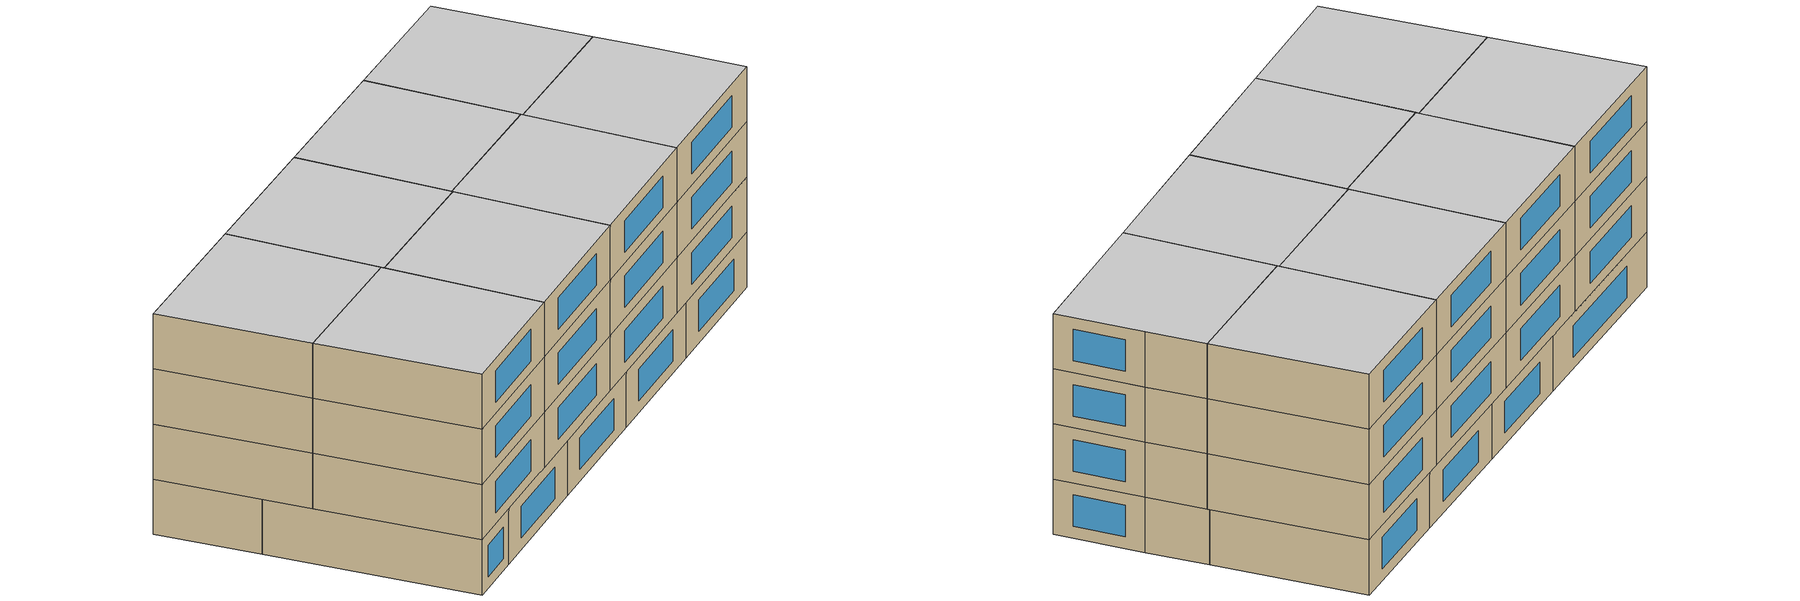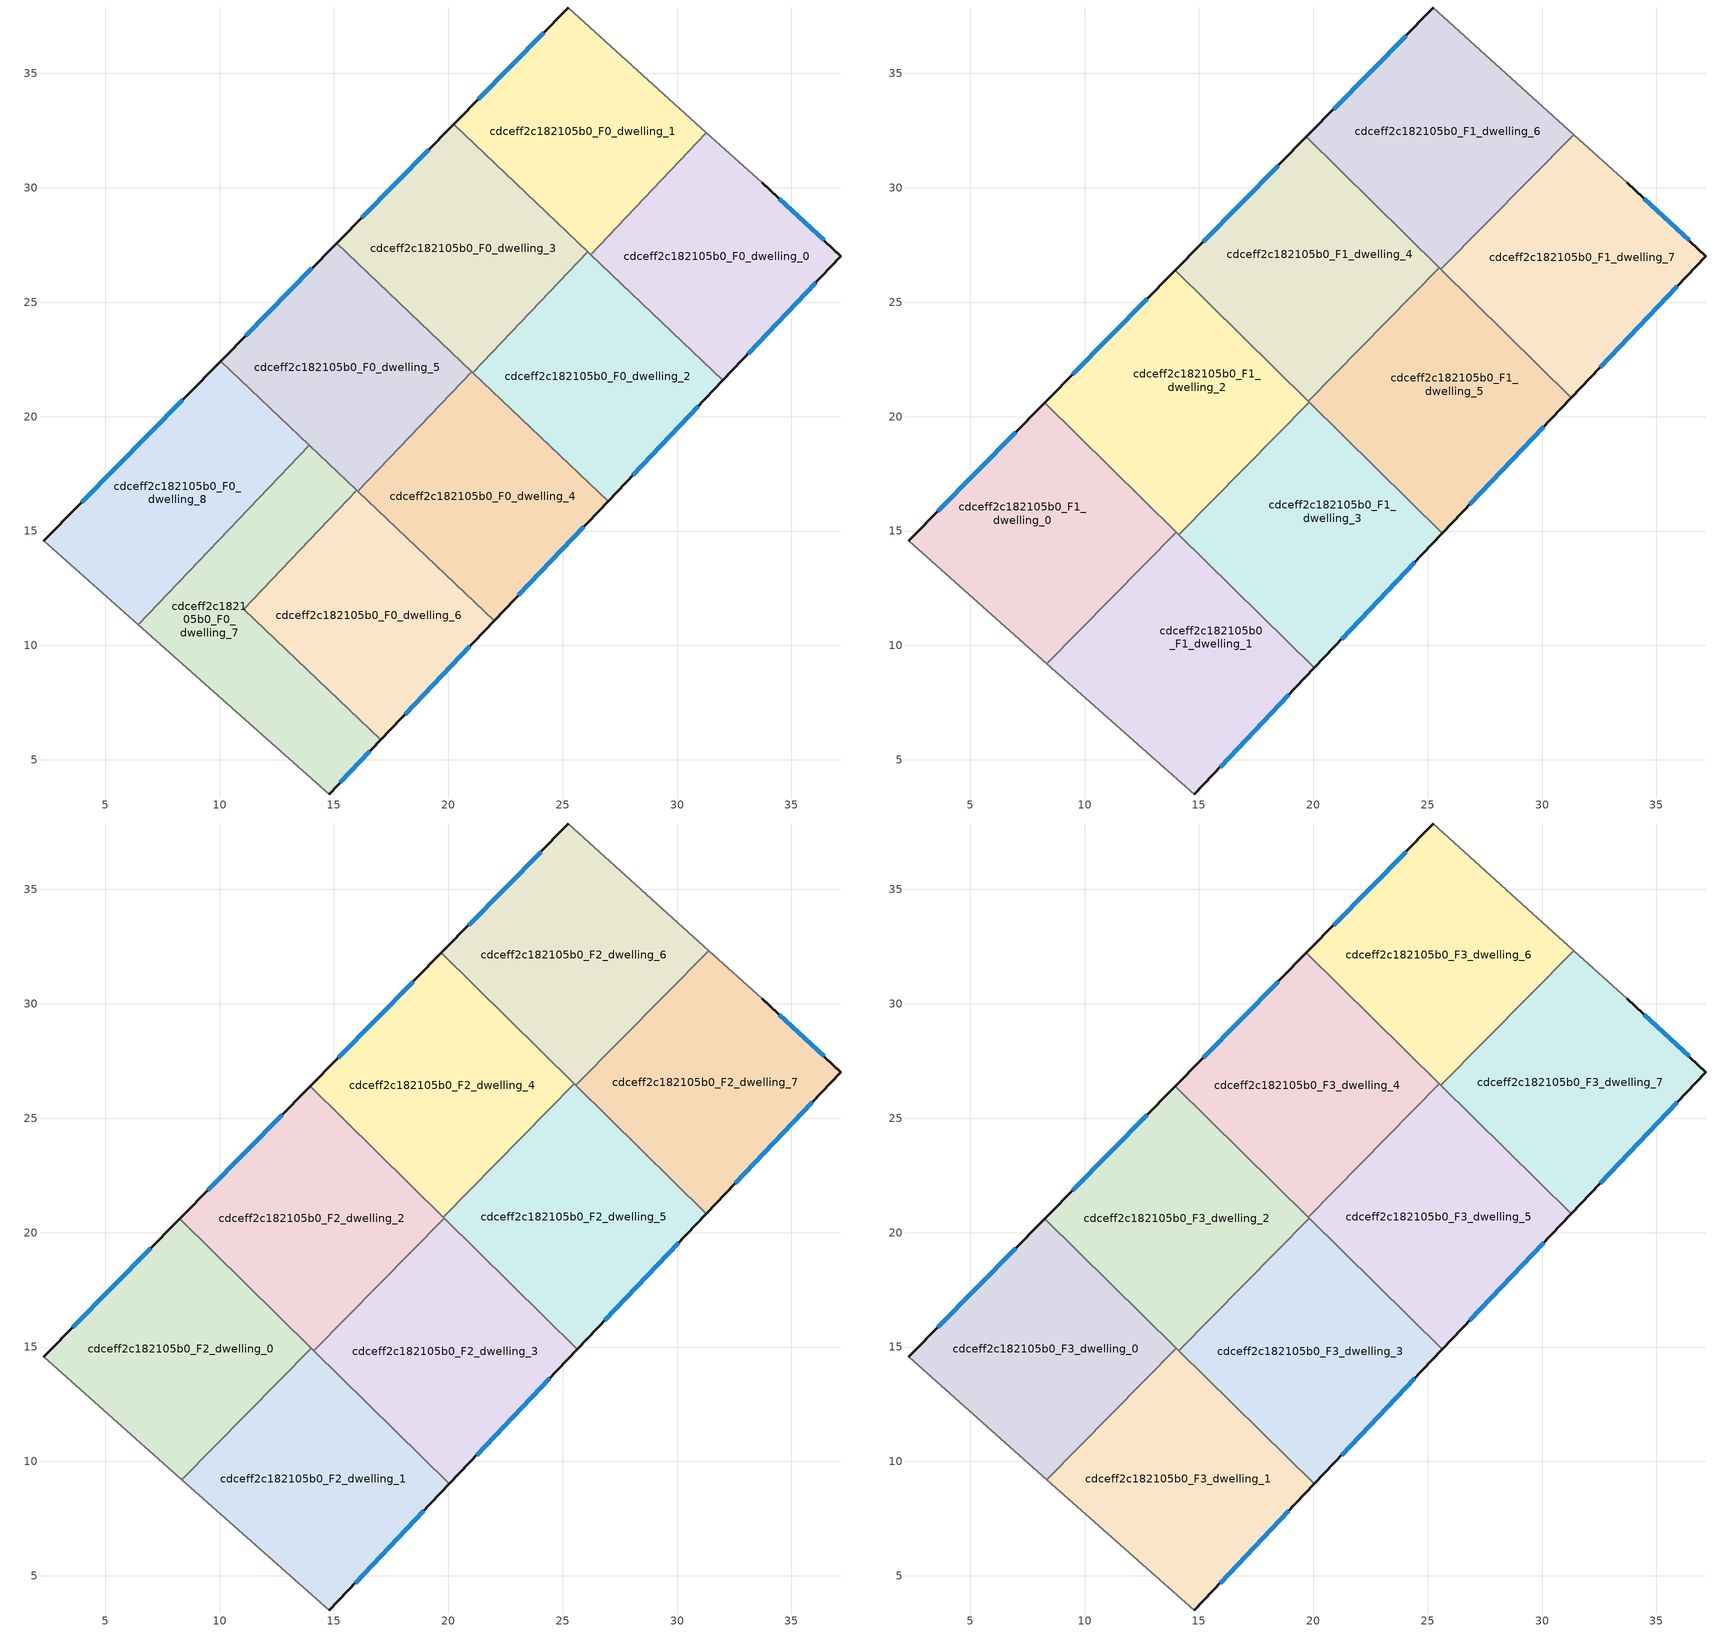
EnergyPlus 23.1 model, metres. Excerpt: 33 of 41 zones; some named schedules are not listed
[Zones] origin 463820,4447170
cdceff2c182105b0_F0_dwelling_0
 floor ground (EU_floor_Construction): 33.72,30.22 37.16,27.02 32,21.59 26.22,27.09 31.28,32.42 z0
 wall outside (EU_wall_Construction): 32,21.59 37.16,27.02 33.72,30.22 z0:3
 wall to cdceff2c182105b0_F0_dwelling_1 (EU_wall_Construction): 31.28,32.42 26.22,27.09 z0:3
 wall adiabatic (EU_wall_Construction): 33.72,30.22 31.28,32.42 z0:3
 wall to cdceff2c182105b0_F0_dwelling_2 (EU_wall_Construction): 26.22,27.09 32,21.59 z0:3
 window (EU_Window_Construction): 33.11,22.75 36.06,25.85 / 36.43,27.7 34.46,29.53 z0.64:2.36
cdceff2c182105b0_F0_dwelling_1
 floor ground (EU_floor_Construction): 31.28,32.42 26.22,27.09 20.23,32.78 25.24,37.86 z0
 wall outside (EU_wall_Construction): 25.24,37.86 20.23,32.78 z0:3
 wall adiabatic (EU_wall_Construction): 31.28,32.42 25.24,37.86 z0:3
 wall to cdceff2c182105b0_F0_dwelling_3 (EU_wall_Construction): 20.23,32.78 26.09,27.2 z0:3
 wall to cdceff2c182105b0_F0_dwelling_2 (EU_wall_Construction): 26.09,27.2 26.22,27.09 z0:3
 window (EU_Window_Construction): 24.17,36.77 21.31,33.87 z0.64:2.36
cdceff2c182105b0_F0_dwelling_2
 floor ground (EU_floor_Construction): 32,21.59 26.98,16.31 21.08,21.92 26.09,27.2 z0
 wall outside (EU_wall_Construction): 26.98,16.31 32,21.59 z0:3
 wall to cdceff2c182105b0_F0_dwelling_3 (EU_wall_Construction): 26.09,27.2 21.08,21.92 z0:3
 wall to cdceff2c182105b0_F0_dwelling_4 (EU_wall_Construction): 21.08,21.92 26.98,16.31 z0:3
 window (EU_Window_Construction): 28.06,17.44 30.92,20.46 z0.64:2.36
 ceiling adiabatic (EU_roof_Construction): 25.57,26.44 26.22,27.09 26.09,27.2 25.47,26.54 z3
cdceff2c182105b0_F0_dwelling_3
 floor ground (EU_floor_Construction): 26.09,27.2 21.08,21.92 15.12,27.58 20.23,32.78 z0
 wall outside (EU_wall_Construction): 20.23,32.78 15.12,27.58 z0:3
 wall to cdceff2c182105b0_F0_dwelling_5 (EU_wall_Construction): 15.12,27.58 21.03,21.97 z0:3
 wall to cdceff2c182105b0_F0_dwelling_4 (EU_wall_Construction): 21.03,21.97 21.07,21.92 z0:3
 window (EU_Window_Construction): 19.14,31.66 16.22,28.7 z0.64:2.36
 ceiling adiabatic (EU_roof_Construction): 25.47,26.54 26.09,27.2 20.24,32.78 19.69,32.22 z3
cdceff2c182105b0_F0_dwelling_4
 floor ground (EU_floor_Construction): 26.98,16.31 22,11.07 16.05,16.73 21.03,21.97 z0
 wall outside (EU_wall_Construction): 22,11.07 26.98,16.31 z0:3
 wall to cdceff2c182105b0_F0_dwelling_5 (EU_wall_Construction): 21.03,21.97 16.05,16.73 z0:3
 wall to cdceff2c182105b0_F0_dwelling_6 (EU_wall_Construction): 16.05,16.73 22,11.07 z0:3
 window (EU_Window_Construction): 23.07,12.19 25.91,15.19 z0.64:2.36
cdceff2c182105b0_F0_dwelling_5
 floor ground (EU_floor_Construction): 21.03,21.97 16.05,16.73 10.05,22.43 15.12,27.58 z0
 wall outside (EU_wall_Construction): 15.12,27.58 10.05,22.43 z0:3
 wall to cdceff2c182105b0_F0_dwelling_8 (EU_wall_Construction): 10.05,22.43 13.91,18.76 z0:3
 wall to cdceff2c182105b0_F0_dwelling_7 (EU_wall_Construction): 13.91,18.76 16,16.77 z0:3
 wall to cdceff2c182105b0_F0_dwelling_6 (EU_wall_Construction): 16,16.77 16.05,16.73 z0:3
 window (EU_Window_Construction): 14.04,26.48 11.14,23.54 z0.64:2.36
 ceiling adiabatic (EU_roof_Construction): 16.05,16.73 21.03,21.97 15.12,27.58 10.05,22.43 z3
cdceff2c182105b0_F0_dwelling_6
 floor ground (EU_floor_Construction): 22,11.07 17.05,5.87 11.06,11.57 16,16.77 z0
 wall outside (EU_wall_Construction): 17.05,5.87 22,11.07 z0:3
 wall to cdceff2c182105b0_F0_dwelling_7 (EU_wall_Construction): 16,16.77 11.06,11.57 17.05,5.87 z0:3
 window (EU_Window_Construction): 18.11,6.99 20.94,9.96 z0.64:2.36
cdceff2c182105b0_F0_dwelling_7
 floor ground (EU_floor_Construction): 16,16.77 11.06,11.57 17.05,5.87 14.8,3.5 6.44,10.9 13.91,18.76 z0
 wall outside (EU_wall_Construction): 14.8,3.5 17.05,5.87 z0:3
 wall adiabatic (EU_wall_Construction): 6.44,10.9 14.8,3.5 z0:3
 wall to cdceff2c182105b0_F0_dwelling_8 (EU_wall_Construction): 13.91,18.76 6.44,10.9 z0:3
 window (EU_Window_Construction): 15.28,4.01 16.57,5.36 z0.64:2.36
cdceff2c182105b0_F0_dwelling_8
 floor ground (EU_floor_Construction): 13.91,18.76 6.44,10.9 2.3,14.56 10.05,22.43 z0
 wall outside (EU_wall_Construction): 10.05,22.43 2.3,14.56 z0:3
 wall adiabatic (EU_wall_Construction): 2.3,14.56 6.44,10.9 z0:3
 window (EU_Window_Construction): 8.39,20.75 3.96,16.25 z0.64:2.36
cdceff2c182105b0_F1_dwelling_0
 floor to cdceff2c182105b0_F0_dwelling_8 (EU_floor_Construction): 12.09,16.84 6.44,10.9 2.3,14.56 8.26,20.61 z3
 floor to cdceff2c182105b0_F0_dwelling_7 (EU_floor_Construction): 14.01,14.95 8.36,9.21 6.44,10.9 12.09,16.84 z3
 wall outside (EU_wall_Construction): 8.26,20.61 2.3,14.56 z3:6
 wall to cdceff2c182105b0_F1_dwelling_1 (EU_wall_Construction): 8.36,9.21 14.01,14.95 z3:6
 wall adiabatic (EU_wall_Construction): 2.3,14.56 8.36,9.21 z3:6
 wall to cdceff2c182105b0_F1_dwelling_2 (EU_wall_Construction): 14.01,14.95 8.26,20.61 z3:6
 window (EU_Window_Construction): 6.99,19.32 3.58,15.86 z3.64:5.36
cdceff2c182105b0_F1_dwelling_1
 floor to cdceff2c182105b0_F0_dwelling_6 (EU_floor_Construction): 20.04,9.01 17.05,5.87 11.06,11.57 14.14,14.82 z3
 floor to cdceff2c182105b0_F0_dwelling_7 (EU_floor_Construction): 14.14,14.82 11.06,11.57 17.05,5.87 14.8,3.5 8.36,9.21 14.01,14.95 z3
 wall outside (EU_wall_Construction): 14.8,3.5 20.04,9.01 z3:6
 wall adiabatic (EU_wall_Construction): 8.36,9.21 14.8,3.5 z3:6
 wall to cdceff2c182105b0_F1_dwelling_3 (EU_wall_Construction): 20.04,9.01 14.12,14.84 z3:6
 wall to cdceff2c182105b0_F1_dwelling_2 (EU_wall_Construction): 14.12,14.84 14.01,14.95 z3:6
 window (EU_Window_Construction): 15.92,4.68 18.92,7.83 z3.64:5.36
cdceff2c182105b0_F1_dwelling_2
 floor adiabatic (EU_floor_Construction): 19.78,20.66 17.71,18.48 16.02,16.76 10.05,22.43 13.95,26.39 z3
 floor to cdceff2c182105b0_F0_dwelling_8 (EU_floor_Construction): 13.91,18.76 12.09,16.84 8.26,20.61 10.05,22.43 z3
 floor to cdceff2c182105b0_F0_dwelling_4 (EU_floor_Construction): 19.82,20.62 17.71,18.48 19.78,20.66 z3
 floor to cdceff2c182105b0_F0_dwelling_6 (EU_floor_Construction): 16.02,16.76 15.19,15.92 16,16.77 z3
 floor to cdceff2c182105b0_F0_dwelling_7 (EU_floor_Construction): 16,16.77 15.19,15.92 14.12,14.84 12.09,16.84 13.91,18.76 z3
 wall outside (EU_wall_Construction): 13.95,26.39 8.26,20.61 z3:6
 wall to cdceff2c182105b0_F1_dwelling_3 (EU_wall_Construction): 14.12,14.84 19.82,20.62 z3:6
 wall to cdceff2c182105b0_F1_dwelling_4 (EU_wall_Construction): 19.77,20.67 13.95,26.39 z3:6
 wall to cdceff2c182105b0_F1_dwelling_5 (EU_wall_Construction): 19.82,20.62 19.77,20.67 z3:6
 window (EU_Window_Construction): 12.73,25.16 9.48,21.85 z3.64:5.36
cdceff2c182105b0_F1_dwelling_3
 floor to cdceff2c182105b0_F0_dwelling_4 (EU_floor_Construction): 25.63,14.89 22,11.07 16.05,16.73 17.71,18.48 19.82,20.62 z3
 floor to cdceff2c182105b0_F0_dwelling_6 (EU_floor_Construction): 22,11.07 20.04,9.01 14.14,14.82 15.19,15.92 16.02,16.76 z3
 floor adiabatic (EU_floor_Construction): 17.71,18.48 16.05,16.73 16.02,16.76 z3
 floor to cdceff2c182105b0_F0_dwelling_7 (EU_floor_Construction): 15.19,15.92 14.14,14.82 14.12,14.84 z3
 wall outside (EU_wall_Construction): 20.04,9.01 25.63,14.89 z3:6
 wall to cdceff2c182105b0_F1_dwelling_5 (EU_wall_Construction): 25.63,14.89 19.82,20.62 z3:6
 window (EU_Window_Construction): 21.24,10.27 24.43,13.63 z3.64:5.36
cdceff2c182105b0_F1_dwelling_4
 floor to cdceff2c182105b0_F0_dwelling_3 (EU_floor_Construction): 25.47,26.54 23.05,24 21.04,21.96 15.12,27.58 19.69,32.22 z3
 floor adiabatic (EU_floor_Construction): 21.03,21.97 20.52,21.43 19.77,20.67 13.95,26.39 15.12,27.58 z3
 floor to cdceff2c182105b0_F0_dwelling_2 (EU_floor_Construction): 25.51,26.5 23.05,24 25.47,26.54 z3
 wall outside (EU_wall_Construction): 19.69,32.22 13.95,26.39 z3:6
 wall to cdceff2c182105b0_F1_dwelling_5 (EU_wall_Construction): 19.77,20.67 25.51,26.5 z3:6
 wall to cdceff2c182105b0_F1_dwelling_6 (EU_wall_Construction): 25.51,26.5 19.69,32.22 z3:6
 window (EU_Window_Construction): 18.46,30.98 15.18,27.64 z3.64:5.36
cdceff2c182105b0_F1_dwelling_5
 floor to cdceff2c182105b0_F0_dwelling_2 (EU_floor_Construction): 31.27,20.82 26.98,16.31 21.08,21.92 23.05,24 25.51,26.5 z3
 floor to cdceff2c182105b0_F0_dwelling_3 (EU_floor_Construction): 23.05,24 21.08,21.92 21.04,21.96 z3
 floor to cdceff2c182105b0_F0_dwelling_4 (EU_floor_Construction): 26.98,16.31 25.63,14.89 19.78,20.66 20.52,21.43 21.04,21.96 z3
 floor adiabatic (EU_floor_Construction): 20.52,21.43 19.78,20.66 19.77,20.67 z3
 wall outside (EU_wall_Construction): 25.63,14.89 31.27,20.82 z3:6
 wall to cdceff2c182105b0_F1_dwelling_7 (EU_wall_Construction): 31.27,20.82 25.57,26.44 z3:6
 wall to cdceff2c182105b0_F1_dwelling_6 (EU_wall_Construction): 25.57,26.44 25.51,26.5 z3:6
 window (EU_Window_Construction): 26.84,16.16 30.06,19.55 z3.64:5.36
cdceff2c182105b0_F1_dwelling_6
 floor to cdceff2c182105b0_F0_dwelling_1 (EU_floor_Construction): 31.28,32.42 26.3,27.17 26.22,27.09 20.24,32.78 25.24,37.86 z3
 floor adiabatic (EU_floor_Construction): 26.22,27.09 25.57,26.44 19.69,32.22 20.24,32.78 z3
 floor to cdceff2c182105b0_F0_dwelling_0 (EU_floor_Construction): 31.38,32.33 26.3,27.17 31.28,32.42 z3
 wall outside (EU_wall_Construction): 25.24,37.86 19.69,32.22 z3:6
 wall adiabatic (EU_wall_Construction): 31.38,32.33 25.24,37.86 z3:6
 wall to cdceff2c182105b0_F1_dwelling_7 (EU_wall_Construction): 25.57,26.44 31.38,32.33 z3:6
 window (EU_Window_Construction): 24.06,36.66 20.88,33.43 z3.64:5.36
cdceff2c182105b0_F1_dwelling_7
 floor to cdceff2c182105b0_F0_dwelling_0 (EU_floor_Construction): 33.72,30.22 37.16,27.02 32,21.59 26.22,27.09 26.3,27.17 31.38,32.33 z3
 floor to cdceff2c182105b0_F0_dwelling_2 (EU_floor_Construction): 32,21.59 31.27,20.82 25.57,26.44 26.22,27.09 z3
 wall outside (EU_wall_Construction): 31.27,20.82 37.16,27.02 33.72,30.22 z3:6
 wall adiabatic (EU_wall_Construction): 33.72,30.22 31.38,32.33 z3:6
 window (EU_Window_Construction): 36.43,27.7 34.46,29.53 / 32.53,22.15 35.9,25.69 z3.64:5.36
cdceff2c182105b0_F2_dwelling_0
 floor to cdceff2c182105b0_F1_dwelling_0 (EU_floor_Construction): 14.01,14.95 8.36,9.21 2.3,14.56 8.26,20.61 z6
 wall outside (EU_wall_Construction): 8.26,20.61 2.3,14.56 z6:9
 wall to cdceff2c182105b0_F2_dwelling_1 (EU_wall_Construction): 8.36,9.21 14.01,14.95 z6:9
 wall adiabatic (EU_wall_Construction): 2.3,14.56 8.36,9.21 z6:9
 wall to cdceff2c182105b0_F2_dwelling_2 (EU_wall_Construction): 14.01,14.95 8.26,20.61 z6:9
 window (EU_Window_Construction): 6.99,19.32 3.58,15.86 z6.64:8.36
cdceff2c182105b0_F2_dwelling_1
 floor to cdceff2c182105b0_F1_dwelling_1 (EU_floor_Construction): 20.04,9.01 14.8,3.5 8.36,9.21 14.01,14.95 z6
 wall outside (EU_wall_Construction): 14.8,3.5 20.04,9.01 z6:9
 wall adiabatic (EU_wall_Construction): 8.36,9.21 14.8,3.5 z6:9
 wall to cdceff2c182105b0_F2_dwelling_3 (EU_wall_Construction): 20.04,9.01 14.12,14.84 z6:9
 wall to cdceff2c182105b0_F2_dwelling_2 (EU_wall_Construction): 14.12,14.84 14.01,14.95 z6:9
 window (EU_Window_Construction): 15.92,4.68 18.92,7.83 z6.64:8.36
cdceff2c182105b0_F2_dwelling_2
 floor to cdceff2c182105b0_F1_dwelling_2 (EU_floor_Construction): 19.82,20.62 14.12,14.84 8.26,20.61 13.95,26.39 z6
 wall outside (EU_wall_Construction): 13.95,26.39 8.26,20.61 z6:9
 wall to cdceff2c182105b0_F2_dwelling_3 (EU_wall_Construction): 14.12,14.84 19.82,20.62 z6:9
 wall to cdceff2c182105b0_F2_dwelling_4 (EU_wall_Construction): 19.77,20.67 13.95,26.39 z6:9
 wall to cdceff2c182105b0_F2_dwelling_5 (EU_wall_Construction): 19.82,20.62 19.77,20.67 z6:9
 window (EU_Window_Construction): 12.73,25.16 9.48,21.85 z6.64:8.36
cdceff2c182105b0_F2_dwelling_3
 floor to cdceff2c182105b0_F1_dwelling_3 (EU_floor_Construction): 25.63,14.89 20.04,9.01 14.12,14.84 19.82,20.62 z6
 wall outside (EU_wall_Construction): 20.04,9.01 25.63,14.89 z6:9
 wall to cdceff2c182105b0_F2_dwelling_5 (EU_wall_Construction): 25.63,14.89 19.82,20.62 z6:9
 window (EU_Window_Construction): 21.24,10.27 24.43,13.63 z6.64:8.36
cdceff2c182105b0_F2_dwelling_4
 floor to cdceff2c182105b0_F1_dwelling_4 (EU_floor_Construction): 25.51,26.5 19.77,20.67 13.95,26.39 19.69,32.22 z6
 wall outside (EU_wall_Construction): 19.69,32.22 13.95,26.39 z6:9
 wall to cdceff2c182105b0_F2_dwelling_5 (EU_wall_Construction): 19.77,20.67 25.51,26.5 z6:9
 wall to cdceff2c182105b0_F2_dwelling_6 (EU_wall_Construction): 25.51,26.5 19.69,32.22 z6:9
 window (EU_Window_Construction): 18.46,30.98 15.18,27.64 z6.64:8.36
cdceff2c182105b0_F2_dwelling_5
 floor to cdceff2c182105b0_F1_dwelling_5 (EU_floor_Construction): 31.27,20.82 25.63,14.89 19.77,20.67 25.51,26.5 z6
 wall outside (EU_wall_Construction): 25.63,14.89 31.27,20.82 z6:9
 wall to cdceff2c182105b0_F2_dwelling_7 (EU_wall_Construction): 31.27,20.82 25.57,26.44 z6:9
 wall to cdceff2c182105b0_F2_dwelling_6 (EU_wall_Construction): 25.57,26.44 25.51,26.5 z6:9
 window (EU_Window_Construction): 26.84,16.16 30.06,19.55 z6.64:8.36
cdceff2c182105b0_F2_dwelling_6
 floor to cdceff2c182105b0_F1_dwelling_6 (EU_floor_Construction): 31.38,32.33 25.57,26.44 19.69,32.22 25.24,37.86 z6
 wall outside (EU_wall_Construction): 25.24,37.86 19.69,32.22 z6:9
 wall adiabatic (EU_wall_Construction): 31.38,32.33 25.24,37.86 z6:9
 wall to cdceff2c182105b0_F2_dwelling_7 (EU_wall_Construction): 25.57,26.44 31.38,32.33 z6:9
 window (EU_Window_Construction): 24.06,36.66 20.88,33.43 z6.64:8.36
cdceff2c182105b0_F2_dwelling_7
 floor to cdceff2c182105b0_F1_dwelling_7 (EU_floor_Construction): 33.72,30.22 37.16,27.02 31.27,20.82 25.57,26.44 31.38,32.33 z6
 wall outside (EU_wall_Construction): 31.27,20.82 37.16,27.02 33.72,30.22 z6:9
 wall adiabatic (EU_wall_Construction): 33.72,30.22 31.38,32.33 z6:9
 window (EU_Window_Construction): 36.43,27.7 34.46,29.53 / 32.53,22.15 35.9,25.69 z6.64:8.36
cdceff2c182105b0_F3_dwelling_0
 floor to cdceff2c182105b0_F2_dwelling_0 (EU_floor_Construction): 14.01,14.95 8.36,9.21 2.3,14.56 8.26,20.61 z9
 wall outside (EU_wall_Construction): 8.26,20.61 2.3,14.56 z9:12
 wall to cdceff2c182105b0_F3_dwelling_1 (EU_wall_Construction): 8.36,9.21 14.01,14.95 z9:12
 wall adiabatic (EU_wall_Construction): 2.3,14.56 8.36,9.21 z9:12
 wall to cdceff2c182105b0_F3_dwelling_2 (EU_wall_Construction): 14.01,14.95 8.26,20.61 z9:12
 window (EU_Window_Construction): 6.99,19.32 3.58,15.86 z9.64:11.36
 ceiling to cdceff2c182105b0_F4_dwelling_0 (EU_floor_Construction): 8.36,9.21 14.01,14.95 8.26,20.61 2.3,14.56 z12
cdceff2c182105b0_F3_dwelling_1
 floor to cdceff2c182105b0_F2_dwelling_1 (EU_floor_Construction): 20.04,9.01 14.8,3.5 8.36,9.21 14.01,14.95 z9
 wall outside (EU_wall_Construction): 14.8,3.5 20.04,9.01 z9:12
 wall adiabatic (EU_wall_Construction): 8.36,9.21 14.8,3.5 z9:12
 wall to cdceff2c182105b0_F3_dwelling_3 (EU_wall_Construction): 20.04,9.01 14.12,14.84 z9:12
 wall to cdceff2c182105b0_F3_dwelling_2 (EU_wall_Construction): 14.12,14.84 14.01,14.95 z9:12
 window (EU_Window_Construction): 15.92,4.68 18.92,7.83 z9.64:11.36
 ceiling to cdceff2c182105b0_F4_dwelling_1 (EU_floor_Construction): 14.8,3.5 20.04,9.01 14.01,14.95 8.36,9.21 z12
cdceff2c182105b0_F3_dwelling_2
 floor to cdceff2c182105b0_F2_dwelling_2 (EU_floor_Construction): 19.82,20.62 14.12,14.84 8.26,20.61 13.95,26.39 z9
 wall outside (EU_wall_Construction): 13.95,26.39 8.26,20.61 z9:12
 wall to cdceff2c182105b0_F3_dwelling_3 (EU_wall_Construction): 14.12,14.84 19.82,20.62 z9:12
 wall to cdceff2c182105b0_F3_dwelling_4 (EU_wall_Construction): 19.77,20.67 13.95,26.39 z9:12
 wall to cdceff2c182105b0_F3_dwelling_5 (EU_wall_Construction): 19.82,20.62 19.77,20.67 z9:12
 window (EU_Window_Construction): 12.73,25.16 9.48,21.85 z9.64:11.36
 ceiling to cdceff2c182105b0_F4_dwelling_2 (EU_floor_Construction): 14.12,14.84 19.82,20.62 13.95,26.39 8.26,20.61 z12
cdceff2c182105b0_F3_dwelling_3
 floor to cdceff2c182105b0_F2_dwelling_3 (EU_floor_Construction): 25.63,14.89 20.04,9.01 14.12,14.84 19.82,20.62 z9
 wall outside (EU_wall_Construction): 20.04,9.01 25.63,14.89 z9:12
 wall to cdceff2c182105b0_F3_dwelling_5 (EU_wall_Construction): 25.63,14.89 19.82,20.62 z9:12
 window (EU_Window_Construction): 21.24,10.27 24.43,13.63 z9.64:11.36
 ceiling to cdceff2c182105b0_F4_dwelling_3 (EU_floor_Construction): 20.04,9.01 25.63,14.89 19.82,20.62 14.12,14.84 z12
cdceff2c182105b0_F3_dwelling_4
 floor to cdceff2c182105b0_F2_dwelling_4 (EU_floor_Construction): 25.51,26.5 19.77,20.67 13.95,26.39 19.69,32.22 z9
 wall outside (EU_wall_Construction): 19.69,32.22 13.95,26.39 z9:12
 wall to cdceff2c182105b0_F3_dwelling_5 (EU_wall_Construction): 19.77,20.67 25.51,26.5 z9:12
 wall to cdceff2c182105b0_F3_dwelling_6 (EU_wall_Construction): 25.51,26.5 19.69,32.22 z9:12
 window (EU_Window_Construction): 18.46,30.98 15.18,27.64 z9.64:11.36
 ceiling to cdceff2c182105b0_F4_dwelling_4 (EU_floor_Construction): 19.77,20.67 25.51,26.5 19.69,32.22 13.95,26.39 z12
cdceff2c182105b0_F3_dwelling_5
 floor to cdceff2c182105b0_F2_dwelling_5 (EU_floor_Construction): 31.27,20.82 25.63,14.89 19.77,20.67 25.51,26.5 z9
 wall outside (EU_wall_Construction): 25.63,14.89 31.27,20.82 z9:12
 wall to cdceff2c182105b0_F3_dwelling_7 (EU_wall_Construction): 31.27,20.82 25.57,26.44 z9:12
 wall to cdceff2c182105b0_F3_dwelling_6 (EU_wall_Construction): 25.57,26.44 25.51,26.5 z9:12
 window (EU_Window_Construction): 26.84,16.16 30.06,19.55 z9.64:11.36
 ceiling to cdceff2c182105b0_F4_dwelling_5 (EU_floor_Construction): 25.63,14.89 31.27,20.82 25.51,26.5 19.77,20.67 z12
cdceff2c182105b0_F3_dwelling_6
 floor to cdceff2c182105b0_F2_dwelling_6 (EU_floor_Construction): 31.38,32.33 25.57,26.44 19.69,32.22 25.24,37.86 z9
 wall outside (EU_wall_Construction): 25.24,37.86 19.69,32.22 z9:12
 wall adiabatic (EU_wall_Construction): 31.38,32.33 25.24,37.86 z9:12
 wall to cdceff2c182105b0_F3_dwelling_7 (EU_wall_Construction): 25.57,26.44 31.38,32.33 z9:12
 window (EU_Window_Construction): 24.06,36.66 20.88,33.43 z9.64:11.36
 ceiling to cdceff2c182105b0_F4_dwelling_6 (EU_floor_Construction): 25.57,26.44 31.38,32.33 25.24,37.86 19.69,32.22 z12
cdceff2c182105b0_F3_dwelling_7
 floor to cdceff2c182105b0_F2_dwelling_7 (EU_floor_Construction): 33.72,30.22 37.16,27.02 31.27,20.82 25.57,26.44 31.38,32.33 z9
 wall outside (EU_wall_Construction): 31.27,20.82 37.16,27.02 33.72,30.22 z9:12
 wall adiabatic (EU_wall_Construction): 33.72,30.22 31.38,32.33 z9:12
 window (EU_Window_Construction): 36.43,27.7 34.46,29.53 / 32.53,22.15 35.9,25.69 z9.64:11.36
 ceiling to cdceff2c182105b0_F4_dwelling_7 (EU_floor_Construction): 31.27,20.82 37.16,27.02 33.72,30.22 31.38,32.33 25.57,26.44 z12
[Building]
EU S2 Campaign: North Axis=0; Terrain=City; Solar Distribution=FullExterior
[Site:Location]
Yerevan-Zvartnots.Intl.AP: Latitude=40.15; Longitude=44.383; Time Zone=4; Elevation=854
[SizingPeriod:WeatherFileDays]
AnnualSizingPeriod: Begin Month=1; Begin Day of Month=1; End Month=12; End Day of Month=31; Day of Week for Start Day=Monday; Use Weather File Daylight Saving Period=No; Use Weather File Rain and Snow Indicators=No
[MATERIAL]
EU_InternalMass_Material: Roughness=MediumRough; Thickness=0.1; Conductivity=1; Density=1800; Specific Heat=900; Thermal Absorptance=0.9; Solar Absorptance=0.7; Visible Absorptance=0.7
[MATERIAL:NOMASS] Roughness=MediumRough; Thermal Absorptance=0.9; Solar Absorptance=0.7; Visible Absorptance=0.7
Name | Thermal Resistance
EU_wall_NoMass | 1.05043
EU_roof_NoMass | 1.45357
EU_floor_NoMass | 0.478065
[WINDOWMATERIAL:SIMPLEGLAZINGSYSTEM]
EU_Window_SimpleGlazing: UFactor=2.5566; Solar Heat Gain Coefficient=0.75; Visible Transmittance=0.75
[CONSTRUCTION]
EU_wall_Construction: EU_wall_NoMass
EU_roof_Construction: EU_roof_NoMass
EU_floor_Construction: EU_floor_NoMass
EU_Window_Construction: EU_Window_SimpleGlazing
EU_InternalMass_Construction: EU_InternalMass_Material
[ZONE] Type=1; Multiplier=1; Ceiling Height=autocalculate; Floor Area=autocalculate; Part of Total Floor Area=Yes
Name | Volume
cdceff2c182105b0_F0_dwelling_0 | 178.067
cdceff2c182105b0_F1_dwelling_0; cdceff2c182105b0_F2_dwelling_0; cdceff2c182105b0_F3_dwelling_0 | 200.333
cdceff2c182105b0_F0_dwelling_1 | 178.087
cdceff2c182105b0_F1_dwelling_1; cdceff2c182105b0_F2_dwelling_1; cdceff2c182105b0_F3_dwelling_1 | 200.335
cdceff2c182105b0_F0_dwelling_2; cdceff2c182105b0_F0_dwelling_4 | 178.077
cdceff2c182105b0_F1_dwelling_2; cdceff2c182105b0_F2_dwelling_2; cdceff2c182105b0_F3_dwelling_2 | 200.33
cdceff2c182105b0_F0_dwelling_3 | 178.073
cdceff2c182105b0_F1_dwelling_3; cdceff2c182105b0_F2_dwelling_3; cdceff2c182105b0_F3_dwelling_3 | 200.343
cdceff2c182105b0_F1_dwelling_4; cdceff2c182105b0_F2_dwelling_4; cdceff2c182105b0_F3_dwelling_4 | 200.341
cdceff2c182105b0_F0_dwelling_5 | 178.074
cdceff2c182105b0_F1_dwelling_5; cdceff2c182105b0_F2_dwelling_5; cdceff2c182105b0_F3_dwelling_5 | 200.336
cdceff2c182105b0_F0_dwelling_6 | 178.092
cdceff2c182105b0_F1_dwelling_6; cdceff2c182105b0_F2_dwelling_6; cdceff2c182105b0_F3_dwelling_6 | 200.339
cdceff2c182105b0_F0_dwelling_7 | 178.069
cdceff2c182105b0_F1_dwelling_7; cdceff2c182105b0_F2_dwelling_7; cdceff2c182105b0_F3_dwelling_7 | 200.318
cdceff2c182105b0_F0_dwelling_8 | 178.068
[INTERNALMASS] Construction=EU_InternalMass_Construction
Name | Zone or ZoneList | Surface Area
cdceff2c182105b0_F0_dwelling_0_EU_InternalMass | cdceff2c182105b0_F0_dwelling_0 | 59.3557
cdceff2c182105b0_F0_dwelling_1_EU_InternalMass | cdceff2c182105b0_F0_dwelling_1 | 59.3597
cdceff2c182105b0_F0_dwelling_2_EU_InternalMass | cdceff2c182105b0_F0_dwelling_2 | 59.3598
cdceff2c182105b0_F0_dwelling_3_EU_InternalMass | cdceff2c182105b0_F0_dwelling_3 | 59.3566
cdceff2c182105b0_F0_dwelling_4_EU_InternalMass | cdceff2c182105b0_F0_dwelling_4 | 59.3584
cdceff2c182105b0_F0_dwelling_5_EU_InternalMass | cdceff2c182105b0_F0_dwelling_5 | 59.358
cdceff2c182105b0_F0_dwelling_6_EU_InternalMass | cdceff2c182105b0_F0_dwelling_6 | 59.3646
cdceff2c182105b0_F0_dwelling_7_EU_InternalMass | cdceff2c182105b0_F0_dwelling_7 | 59.3561
cdceff2c182105b0_F0_dwelling_8_EU_InternalMass | cdceff2c182105b0_F0_dwelling_8 | 59.356
cdceff2c182105b0_F1_dwelling_0_EU_InternalMass | cdceff2c182105b0_F1_dwelling_0 | 66.7776
cdceff2c182105b0_F1_dwelling_1_EU_InternalMass | cdceff2c182105b0_F1_dwelling_1 | 66.7785
cdceff2c182105b0_F1_dwelling_2_EU_InternalMass | cdceff2c182105b0_F1_dwelling_2 | 66.7768
cdceff2c182105b0_F1_dwelling_3_EU_InternalMass | cdceff2c182105b0_F1_dwelling_3 | 66.7811
cdceff2c182105b0_F1_dwelling_4_EU_InternalMass | cdceff2c182105b0_F1_dwelling_4 | 66.7802
cdceff2c182105b0_F1_dwelling_5_EU_InternalMass | cdceff2c182105b0_F1_dwelling_5 | 66.7788
cdceff2c182105b0_F1_dwelling_6_EU_InternalMass | cdceff2c182105b0_F1_dwelling_6 | 66.7797
cdceff2c182105b0_F1_dwelling_7_EU_InternalMass | cdceff2c182105b0_F1_dwelling_7 | 66.7726
cdceff2c182105b0_F2_dwelling_0_EU_InternalMass | cdceff2c182105b0_F2_dwelling_0 | 66.7776
cdceff2c182105b0_F2_dwelling_1_EU_InternalMass | cdceff2c182105b0_F2_dwelling_1 | 66.7785
cdceff2c182105b0_F2_dwelling_2_EU_InternalMass | cdceff2c182105b0_F2_dwelling_2 | 66.7768
cdceff2c182105b0_F2_dwelling_3_EU_InternalMass | cdceff2c182105b0_F2_dwelling_3 | 66.7811
cdceff2c182105b0_F2_dwelling_4_EU_InternalMass | cdceff2c182105b0_F2_dwelling_4 | 66.7802
cdceff2c182105b0_F2_dwelling_5_EU_InternalMass | cdceff2c182105b0_F2_dwelling_5 | 66.7788
cdceff2c182105b0_F2_dwelling_6_EU_InternalMass | cdceff2c182105b0_F2_dwelling_6 | 66.7797
cdceff2c182105b0_F2_dwelling_7_EU_InternalMass | cdceff2c182105b0_F2_dwelling_7 | 66.7726
cdceff2c182105b0_F3_dwelling_0_EU_InternalMass | cdceff2c182105b0_F3_dwelling_0 | 66.7776
cdceff2c182105b0_F3_dwelling_1_EU_InternalMass | cdceff2c182105b0_F3_dwelling_1 | 66.7785
cdceff2c182105b0_F3_dwelling_2_EU_InternalMass | cdceff2c182105b0_F3_dwelling_2 | 66.7768
cdceff2c182105b0_F3_dwelling_3_EU_InternalMass | cdceff2c182105b0_F3_dwelling_3 | 66.7811
cdceff2c182105b0_F3_dwelling_4_EU_InternalMass | cdceff2c182105b0_F3_dwelling_4 | 66.7802
cdceff2c182105b0_F3_dwelling_5_EU_InternalMass | cdceff2c182105b0_F3_dwelling_5 | 66.7788
cdceff2c182105b0_F3_dwelling_6_EU_InternalMass | cdceff2c182105b0_F3_dwelling_6 | 66.7797
cdceff2c182105b0_F3_dwelling_7_EU_InternalMass | cdceff2c182105b0_F3_dwelling_7 | 66.7726
[OTHEREQUIPMENT] Fuel Type=Electricity; Design Level Calculation Method=Watts/Area; Power per Zone Floor Area=1; Fraction Latent=0; Fraction Radiant=0; Fraction Lost=0; Carbon Dioxide Generation Rate=0; EndUse Subcategory=EU_Step8_InternalGains
Name | Zone or ZoneList or Space or SpaceList | Schedule
EU_Step8_InternalGain_cdceff2c182105b0_F0_dwelling_0_f000 | cdceff2c182105b0_F0_dwelling_0 | EU_Step8_GainSchedule_cdceff2c182105b0_F0_dwelling_0_f000
EU_Step8_InternalGain_cdceff2c182105b0_F0_dwelling_1_f000 | cdceff2c182105b0_F0_dwelling_1 | EU_Step8_GainSchedule_cdceff2c182105b0_F0_dwelling_1_f000
EU_Step8_InternalGain_cdceff2c182105b0_F0_dwelling_2_f000 | cdceff2c182105b0_F0_dwelling_2 | EU_Step8_GainSchedule_cdceff2c182105b0_F0_dwelling_2_f000
EU_Step8_InternalGain_cdceff2c182105b0_F0_dwelling_3_f000 | cdceff2c182105b0_F0_dwelling_3 | EU_Step8_GainSchedule_cdceff2c182105b0_F0_dwelling_3_f000
EU_Step8_InternalGain_cdceff2c182105b0_F0_dwelling_4_f000 | cdceff2c182105b0_F0_dwelling_4 | EU_Step8_GainSchedule_cdceff2c182105b0_F0_dwelling_4_f000
EU_Step8_InternalGain_cdceff2c182105b0_F0_dwelling_5_f000 | cdceff2c182105b0_F0_dwelling_5 | EU_Step8_GainSchedule_cdceff2c182105b0_F0_dwelling_5_f000
EU_Step8_InternalGain_cdceff2c182105b0_F0_dwelling_6_f000 | cdceff2c182105b0_F0_dwelling_6 | EU_Step8_GainSchedule_cdceff2c182105b0_F0_dwelling_6_f000
EU_Step8_InternalGain_cdceff2c182105b0_F0_dwelling_7_f000 | cdceff2c182105b0_F0_dwelling_7 | EU_Step8_GainSchedule_cdceff2c182105b0_F0_dwelling_7_f000
EU_Step8_InternalGain_cdceff2c182105b0_F0_dwelling_8_f000 | cdceff2c182105b0_F0_dwelling_8 | EU_Step8_GainSchedule_cdceff2c182105b0_F0_dwelling_8_f000
EU_Step8_InternalGain_cdceff2c182105b0_F1_dwelling_0_f000 | cdceff2c182105b0_F1_dwelling_0 | EU_Step8_GainSchedule_cdceff2c182105b0_F1_dwelling_0_f000
EU_Step8_InternalGain_cdceff2c182105b0_F1_dwelling_1_f000 | cdceff2c182105b0_F1_dwelling_1 | EU_Step8_GainSchedule_cdceff2c182105b0_F1_dwelling_1_f000
EU_Step8_InternalGain_cdceff2c182105b0_F1_dwelling_2_f000 | cdceff2c182105b0_F1_dwelling_2 | EU_Step8_GainSchedule_cdceff2c182105b0_F1_dwelling_2_f000
EU_Step8_InternalGain_cdceff2c182105b0_F1_dwelling_3_f000 | cdceff2c182105b0_F1_dwelling_3 | EU_Step8_GainSchedule_cdceff2c182105b0_F1_dwelling_3_f000
EU_Step8_InternalGain_cdceff2c182105b0_F1_dwelling_4_f000 | cdceff2c182105b0_F1_dwelling_4 | EU_Step8_GainSchedule_cdceff2c182105b0_F1_dwelling_4_f000
EU_Step8_InternalGain_cdceff2c182105b0_F1_dwelling_5_f000 | cdceff2c182105b0_F1_dwelling_5 | EU_Step8_GainSchedule_cdceff2c182105b0_F1_dwelling_5_f000
EU_Step8_InternalGain_cdceff2c182105b0_F1_dwelling_6_f000 | cdceff2c182105b0_F1_dwelling_6 | EU_Step8_GainSchedule_cdceff2c182105b0_F1_dwelling_6_f000
EU_Step8_InternalGain_cdceff2c182105b0_F1_dwelling_7_f000 | cdceff2c182105b0_F1_dwelling_7 | EU_Step8_GainSchedule_cdceff2c182105b0_F1_dwelling_7_f000
EU_Step8_InternalGain_cdceff2c182105b0_F2_dwelling_0_f000 | cdceff2c182105b0_F2_dwelling_0 | EU_Step8_GainSchedule_cdceff2c182105b0_F2_dwelling_0_f000
EU_Step8_InternalGain_cdceff2c182105b0_F2_dwelling_1_f000 | cdceff2c182105b0_F2_dwelling_1 | EU_Step8_GainSchedule_cdceff2c182105b0_F2_dwelling_1_f000
EU_Step8_InternalGain_cdceff2c182105b0_F2_dwelling_2_f000 | cdceff2c182105b0_F2_dwelling_2 | EU_Step8_GainSchedule_cdceff2c182105b0_F2_dwelling_2_f000
EU_Step8_InternalGain_cdceff2c182105b0_F2_dwelling_3_f000 | cdceff2c182105b0_F2_dwelling_3 | EU_Step8_GainSchedule_cdceff2c182105b0_F2_dwelling_3_f000
EU_Step8_InternalGain_cdceff2c182105b0_F2_dwelling_4_f000 | cdceff2c182105b0_F2_dwelling_4 | EU_Step8_GainSchedule_cdceff2c182105b0_F2_dwelling_4_f000
EU_Step8_InternalGain_cdceff2c182105b0_F2_dwelling_5_f000 | cdceff2c182105b0_F2_dwelling_5 | EU_Step8_GainSchedule_cdceff2c182105b0_F2_dwelling_5_f000
EU_Step8_InternalGain_cdceff2c182105b0_F2_dwelling_6_f000 | cdceff2c182105b0_F2_dwelling_6 | EU_Step8_GainSchedule_cdceff2c182105b0_F2_dwelling_6_f000
EU_Step8_InternalGain_cdceff2c182105b0_F2_dwelling_7_f000 | cdceff2c182105b0_F2_dwelling_7 | EU_Step8_GainSchedule_cdceff2c182105b0_F2_dwelling_7_f000
EU_Step8_InternalGain_cdceff2c182105b0_F3_dwelling_0_f000 | cdceff2c182105b0_F3_dwelling_0 | EU_Step8_GainSchedule_cdceff2c182105b0_F3_dwelling_0_f000
EU_Step8_InternalGain_cdceff2c182105b0_F3_dwelling_1_f000 | cdceff2c182105b0_F3_dwelling_1 | EU_Step8_GainSchedule_cdceff2c182105b0_F3_dwelling_1_f000
EU_Step8_InternalGain_cdceff2c182105b0_F3_dwelling_2_f000 | cdceff2c182105b0_F3_dwelling_2 | EU_Step8_GainSchedule_cdceff2c182105b0_F3_dwelling_2_f000
EU_Step8_InternalGain_cdceff2c182105b0_F3_dwelling_3_f000 | cdceff2c182105b0_F3_dwelling_3 | EU_Step8_GainSchedule_cdceff2c182105b0_F3_dwelling_3_f000
EU_Step8_InternalGain_cdceff2c182105b0_F3_dwelling_4_f000 | cdceff2c182105b0_F3_dwelling_4 | EU_Step8_GainSchedule_cdceff2c182105b0_F3_dwelling_4_f000
EU_Step8_InternalGain_cdceff2c182105b0_F3_dwelling_5_f000 | cdceff2c182105b0_F3_dwelling_5 | EU_Step8_GainSchedule_cdceff2c182105b0_F3_dwelling_5_f000
EU_Step8_InternalGain_cdceff2c182105b0_F3_dwelling_6_f000 | cdceff2c182105b0_F3_dwelling_6 | EU_Step8_GainSchedule_cdceff2c182105b0_F3_dwelling_6_f000
EU_Step8_InternalGain_cdceff2c182105b0_F3_dwelling_7_f000 | cdceff2c182105b0_F3_dwelling_7 | EU_Step8_GainSchedule_cdceff2c182105b0_F3_dwelling_7_f000
[ZONEVENTILATION:DESIGNFLOWRATE] Schedule=EU_AlwaysOn; Design Flow Rate Calculation Method=AirChanges/Hour; Air Changes per Hour=0.557805; Ventilation Type=Natural; Fan Pressure Rise=0; Fan Total Efficiency=1; Constant Term Coefficient=1; Temperature Term Coefficient=0; Velocity Term Coefficient=0; Velocity Squared Term Coefficient=0; Minimum Indoor Temperature=-100; Maximum Indoor Temperature=100; Delta Temperature=-100; Minimum Outdoor Temperature=-100; Maximum Outdoor Temperature=100; Maximum Wind Speed=40
Name | Zone or ZoneList or Space or SpaceList
EU_ConstantAir_cdceff2c182105b0_F0_dwelling_0 | cdceff2c182105b0_F0_dwelling_0
EU_ConstantAir_cdceff2c182105b0_F0_dwelling_1 | cdceff2c182105b0_F0_dwelling_1
EU_ConstantAir_cdceff2c182105b0_F0_dwelling_2 | cdceff2c182105b0_F0_dwelling_2
EU_ConstantAir_cdceff2c182105b0_F0_dwelling_3 | cdceff2c182105b0_F0_dwelling_3
EU_ConstantAir_cdceff2c182105b0_F0_dwelling_4 | cdceff2c182105b0_F0_dwelling_4
EU_ConstantAir_cdceff2c182105b0_F0_dwelling_5 | cdceff2c182105b0_F0_dwelling_5
EU_ConstantAir_cdceff2c182105b0_F0_dwelling_6 | cdceff2c182105b0_F0_dwelling_6
EU_ConstantAir_cdceff2c182105b0_F0_dwelling_7 | cdceff2c182105b0_F0_dwelling_7
EU_ConstantAir_cdceff2c182105b0_F0_dwelling_8 | cdceff2c182105b0_F0_dwelling_8
EU_ConstantAir_cdceff2c182105b0_F1_dwelling_0 | cdceff2c182105b0_F1_dwelling_0
EU_ConstantAir_cdceff2c182105b0_F1_dwelling_1 | cdceff2c182105b0_F1_dwelling_1
EU_ConstantAir_cdceff2c182105b0_F1_dwelling_2 | cdceff2c182105b0_F1_dwelling_2
EU_ConstantAir_cdceff2c182105b0_F1_dwelling_3 | cdceff2c182105b0_F1_dwelling_3
EU_ConstantAir_cdceff2c182105b0_F1_dwelling_4 | cdceff2c182105b0_F1_dwelling_4
EU_ConstantAir_cdceff2c182105b0_F1_dwelling_5 | cdceff2c182105b0_F1_dwelling_5
EU_ConstantAir_cdceff2c182105b0_F1_dwelling_6 | cdceff2c182105b0_F1_dwelling_6
EU_ConstantAir_cdceff2c182105b0_F1_dwelling_7 | cdceff2c182105b0_F1_dwelling_7
EU_ConstantAir_cdceff2c182105b0_F2_dwelling_0 | cdceff2c182105b0_F2_dwelling_0
EU_ConstantAir_cdceff2c182105b0_F2_dwelling_1 | cdceff2c182105b0_F2_dwelling_1
EU_ConstantAir_cdceff2c182105b0_F2_dwelling_2 | cdceff2c182105b0_F2_dwelling_2
EU_ConstantAir_cdceff2c182105b0_F2_dwelling_3 | cdceff2c182105b0_F2_dwelling_3
EU_ConstantAir_cdceff2c182105b0_F2_dwelling_4 | cdceff2c182105b0_F2_dwelling_4
EU_ConstantAir_cdceff2c182105b0_F2_dwelling_5 | cdceff2c182105b0_F2_dwelling_5
EU_ConstantAir_cdceff2c182105b0_F2_dwelling_6 | cdceff2c182105b0_F2_dwelling_6
EU_ConstantAir_cdceff2c182105b0_F2_dwelling_7 | cdceff2c182105b0_F2_dwelling_7
EU_ConstantAir_cdceff2c182105b0_F3_dwelling_0 | cdceff2c182105b0_F3_dwelling_0
EU_ConstantAir_cdceff2c182105b0_F3_dwelling_1 | cdceff2c182105b0_F3_dwelling_1
EU_ConstantAir_cdceff2c182105b0_F3_dwelling_2 | cdceff2c182105b0_F3_dwelling_2
EU_ConstantAir_cdceff2c182105b0_F3_dwelling_3 | cdceff2c182105b0_F3_dwelling_3
EU_ConstantAir_cdceff2c182105b0_F3_dwelling_4 | cdceff2c182105b0_F3_dwelling_4
EU_ConstantAir_cdceff2c182105b0_F3_dwelling_5 | cdceff2c182105b0_F3_dwelling_5
EU_ConstantAir_cdceff2c182105b0_F3_dwelling_6 | cdceff2c182105b0_F3_dwelling_6
EU_ConstantAir_cdceff2c182105b0_F3_dwelling_7 | cdceff2c182105b0_F3_dwelling_7
[HVACTEMPLATE:ZONE:IDEALLOADSAIRSYSTEM] System Availability Schedule=EU_AlwaysOn; Maximum Heating Supply Air Temperature=50; Minimum Cooling Supply Air Temperature=13; Maximum Heating Supply Air Humidity Ratio=0.0156; Minimum Cooling Supply Air Humidity Ratio=0.0077; Heating Limit=NoLimit; Cooling Limit=NoLimit; Heating Availability Schedule=EU_AlwaysOn; Cooling Availability Schedule=EU_CoolingOff; Dehumidification Control Type=ConstantSensibleHeatRatio; Cooling Sensible Heat Ratio=0.7; Dehumidification Setpoint=60; Humidification Control Type=None; Humidification Setpoint=30; Outdoor Air Method=None; Outdoor Air Flow Rate per Person=0.00944; Outdoor Air Flow Rate per Zone Floor Area=0; Outdoor Air Flow Rate per Zone=0; Demand Controlled Ventilation Type=None; Outdoor Air Economizer Type=NoEconomizer; Heat Recovery Type=None; Sensible Heat Recovery Effectiveness=0.7; Latent Heat Recovery Effectiveness=0.65
Name | Template Thermostat
cdceff2c182105b0_F0_dwelling_0 | EU_HeatOnly_cdceff2c182105b0_F0_dwelling_0
cdceff2c182105b0_F0_dwelling_1 | EU_HeatOnly_cdceff2c182105b0_F0_dwelling_1
cdceff2c182105b0_F0_dwelling_2 | EU_HeatOnly_cdceff2c182105b0_F0_dwelling_2
cdceff2c182105b0_F0_dwelling_3 | EU_HeatOnly_cdceff2c182105b0_F0_dwelling_3
cdceff2c182105b0_F0_dwelling_4 | EU_HeatOnly_cdceff2c182105b0_F0_dwelling_4
cdceff2c182105b0_F0_dwelling_5 | EU_HeatOnly_cdceff2c182105b0_F0_dwelling_5
cdceff2c182105b0_F0_dwelling_6 | EU_HeatOnly_cdceff2c182105b0_F0_dwelling_6
cdceff2c182105b0_F0_dwelling_7 | EU_HeatOnly_cdceff2c182105b0_F0_dwelling_7
cdceff2c182105b0_F0_dwelling_8 | EU_HeatOnly_cdceff2c182105b0_F0_dwelling_8
cdceff2c182105b0_F1_dwelling_0 | EU_HeatOnly_cdceff2c182105b0_F1_dwelling_0
cdceff2c182105b0_F1_dwelling_1 | EU_HeatOnly_cdceff2c182105b0_F1_dwelling_1
cdceff2c182105b0_F1_dwelling_2 | EU_HeatOnly_cdceff2c182105b0_F1_dwelling_2
cdceff2c182105b0_F1_dwelling_3 | EU_HeatOnly_cdceff2c182105b0_F1_dwelling_3
cdceff2c182105b0_F1_dwelling_4 | EU_HeatOnly_cdceff2c182105b0_F1_dwelling_4
cdceff2c182105b0_F1_dwelling_5 | EU_HeatOnly_cdceff2c182105b0_F1_dwelling_5
cdceff2c182105b0_F1_dwelling_6 | EU_HeatOnly_cdceff2c182105b0_F1_dwelling_6
cdceff2c182105b0_F1_dwelling_7 | EU_HeatOnly_cdceff2c182105b0_F1_dwelling_7
cdceff2c182105b0_F2_dwelling_0 | EU_HeatOnly_cdceff2c182105b0_F2_dwelling_0
cdceff2c182105b0_F2_dwelling_1 | EU_HeatOnly_cdceff2c182105b0_F2_dwelling_1
cdceff2c182105b0_F2_dwelling_2 | EU_HeatOnly_cdceff2c182105b0_F2_dwelling_2
cdceff2c182105b0_F2_dwelling_3 | EU_HeatOnly_cdceff2c182105b0_F2_dwelling_3
cdceff2c182105b0_F2_dwelling_4 | EU_HeatOnly_cdceff2c182105b0_F2_dwelling_4
cdceff2c182105b0_F2_dwelling_5 | EU_HeatOnly_cdceff2c182105b0_F2_dwelling_5
cdceff2c182105b0_F2_dwelling_6 | EU_HeatOnly_cdceff2c182105b0_F2_dwelling_6
cdceff2c182105b0_F2_dwelling_7 | EU_HeatOnly_cdceff2c182105b0_F2_dwelling_7
cdceff2c182105b0_F3_dwelling_0 | EU_HeatOnly_cdceff2c182105b0_F3_dwelling_0
cdceff2c182105b0_F3_dwelling_1 | EU_HeatOnly_cdceff2c182105b0_F3_dwelling_1
cdceff2c182105b0_F3_dwelling_2 | EU_HeatOnly_cdceff2c182105b0_F3_dwelling_2
cdceff2c182105b0_F3_dwelling_3 | EU_HeatOnly_cdceff2c182105b0_F3_dwelling_3
cdceff2c182105b0_F3_dwelling_4 | EU_HeatOnly_cdceff2c182105b0_F3_dwelling_4
cdceff2c182105b0_F3_dwelling_5 | EU_HeatOnly_cdceff2c182105b0_F3_dwelling_5
cdceff2c182105b0_F3_dwelling_6 | EU_HeatOnly_cdceff2c182105b0_F3_dwelling_6
cdceff2c182105b0_F3_dwelling_7 | EU_HeatOnly_cdceff2c182105b0_F3_dwelling_7
[SIZING:ZONE] Zone Cooling Design Supply Air Temperature Input Method=SupplyAirTemperature; Zone Cooling Design Supply Air Temperature=13; Zone Heating Design Supply Air Temperature Input Method=SupplyAirTemperature; Zone Heating Design Supply Air Temperature=50; Zone Cooling Design Supply Air Humidity Ratio=0.008; Zone Heating Design Supply Air Humidity Ratio=0.008; Cooling Design Air Flow Method=DesignDay; Cooling Design Air Flow Rate=0; Cooling Minimum Air Flow per Zone Floor Area=0.000762; Cooling Minimum Air Flow=0; Cooling Minimum Air Flow Fraction=0.2; Heating Design Air Flow Method=DesignDay; Heating Design Air Flow Rate=0; Heating Maximum Air Flow per Zone Floor Area=0.002032; Heating Maximum Air Flow=0.141576; Heating Maximum Air Flow Fraction=0.3; Account for Dedicated Outdoor Air System=No; Dedicated Outdoor Air System Control Strategy=NeutralSupplyAir; Dedicated Outdoor Air Low Setpoint Temperature for Design=autosize; Dedicated Outdoor Air High Setpoint Temperature for Design=autosize; Zone Load Sizing Method=Sensible Load Only No Latent Load; Zone Latent Cooling Design Supply Air Humidity Ratio Input Method=HumidityRatioDifference; Zone Cooling Design Supply Air Humidity Ratio Difference=0.005; Zone Latent Heating Design Supply Air Humidity Ratio Input Method=HumidityRatioDifference; Zone Humidification Design Supply Air Humidity Ratio Difference=0.005
cdceff2c182105b0_F0_dwelling_0; cdceff2c182105b0_F0_dwelling_1; cdceff2c182105b0_F0_dwelling_2; cdceff2c182105b0_F0_dwelling_3; cdceff2c182105b0_F0_dwelling_4; cdceff2c182105b0_F0_dwelling_5; cdceff2c182105b0_F0_dwelling_6; cdceff2c182105b0_F0_dwelling_7; cdceff2c182105b0_F0_dwelling_8; cdceff2c182105b0_F1_dwelling_0; cdceff2c182105b0_F1_dwelling_1; cdceff2c182105b0_F1_dwelling_2; cdceff2c182105b0_F1_dwelling_3; cdceff2c182105b0_F1_dwelling_4; cdceff2c182105b0_F1_dwelling_5; cdceff2c182105b0_F1_dwelling_6; cdceff2c182105b0_F1_dwelling_7; cdceff2c182105b0_F2_dwelling_0; cdceff2c182105b0_F2_dwelling_1; cdceff2c182105b0_F2_dwelling_2; cdceff2c182105b0_F2_dwelling_3; cdceff2c182105b0_F2_dwelling_4; cdceff2c182105b0_F2_dwelling_5; cdceff2c182105b0_F2_dwelling_6; cdceff2c182105b0_F2_dwelling_7; cdceff2c182105b0_F3_dwelling_0; cdceff2c182105b0_F3_dwelling_1; cdceff2c182105b0_F3_dwelling_2; cdceff2c182105b0_F3_dwelling_3; cdceff2c182105b0_F3_dwelling_4; cdceff2c182105b0_F3_dwelling_5; cdceff2c182105b0_F3_dwelling_6; cdceff2c182105b0_F3_dwelling_7
[SCHEDULE:FILE] Column Number=1; Rows to Skip at Top=0; Number of Hours of Data=8760; Column Separator=Comma; Interpolate to Timestep=No; Minutes per Item=60; Adjust Schedule for Daylight Savings=Yes
Name | File
EU_Step8_GainSchedule_cdceff2c182105b0_F0_dwelling_0_f000 | ../../schedules/cdceff2c182105b0/cdceff2c182105b0_F0_dwelling_0_f000_gain.csv
EU_Step8_GainSchedule_cdceff2c182105b0_F0_dwelling_1_f000 | ../../schedules/cdceff2c182105b0/cdceff2c182105b0_F0_dwelling_1_f000_gain.csv
EU_Step8_GainSchedule_cdceff2c182105b0_F0_dwelling_2_f000 | ../../schedules/cdceff2c182105b0/cdceff2c182105b0_F0_dwelling_2_f000_gain.csv
EU_Step8_GainSchedule_cdceff2c182105b0_F0_dwelling_3_f000 | ../../schedules/cdceff2c182105b0/cdceff2c182105b0_F0_dwelling_3_f000_gain.csv
EU_Step8_GainSchedule_cdceff2c182105b0_F0_dwelling_4_f000 | ../../schedules/cdceff2c182105b0/cdceff2c182105b0_F0_dwelling_4_f000_gain.csv
EU_Step8_GainSchedule_cdceff2c182105b0_F0_dwelling_5_f000 | ../../schedules/cdceff2c182105b0/cdceff2c182105b0_F0_dwelling_5_f000_gain.csv
EU_Step8_GainSchedule_cdceff2c182105b0_F0_dwelling_6_f000 | ../../schedules/cdceff2c182105b0/cdceff2c182105b0_F0_dwelling_6_f000_gain.csv
EU_Step8_GainSchedule_cdceff2c182105b0_F0_dwelling_7_f000 | ../../schedules/cdceff2c182105b0/cdceff2c182105b0_F0_dwelling_7_f000_gain.csv
EU_Step8_GainSchedule_cdceff2c182105b0_F0_dwelling_8_f000 | ../../schedules/cdceff2c182105b0/cdceff2c182105b0_F0_dwelling_8_f000_gain.csv
EU_Step8_GainSchedule_cdceff2c182105b0_F1_dwelling_0_f000 | ../../schedules/cdceff2c182105b0/cdceff2c182105b0_F1_dwelling_0_f000_gain.csv
EU_Step8_GainSchedule_cdceff2c182105b0_F1_dwelling_1_f000 | ../../schedules/cdceff2c182105b0/cdceff2c182105b0_F1_dwelling_1_f000_gain.csv
EU_Step8_GainSchedule_cdceff2c182105b0_F1_dwelling_2_f000 | ../../schedules/cdceff2c182105b0/cdceff2c182105b0_F1_dwelling_2_f000_gain.csv
EU_Step8_GainSchedule_cdceff2c182105b0_F1_dwelling_3_f000 | ../../schedules/cdceff2c182105b0/cdceff2c182105b0_F1_dwelling_3_f000_gain.csv
EU_Step8_GainSchedule_cdceff2c182105b0_F1_dwelling_4_f000 | ../../schedules/cdceff2c182105b0/cdceff2c182105b0_F1_dwelling_4_f000_gain.csv
EU_Step8_GainSchedule_cdceff2c182105b0_F1_dwelling_5_f000 | ../../schedules/cdceff2c182105b0/cdceff2c182105b0_F1_dwelling_5_f000_gain.csv
EU_Step8_GainSchedule_cdceff2c182105b0_F1_dwelling_6_f000 | ../../schedules/cdceff2c182105b0/cdceff2c182105b0_F1_dwelling_6_f000_gain.csv
EU_Step8_GainSchedule_cdceff2c182105b0_F1_dwelling_7_f000 | ../../schedules/cdceff2c182105b0/cdceff2c182105b0_F1_dwelling_7_f000_gain.csv
EU_Step8_GainSchedule_cdceff2c182105b0_F2_dwelling_0_f000 | ../../schedules/cdceff2c182105b0/cdceff2c182105b0_F2_dwelling_0_f000_gain.csv
EU_Step8_GainSchedule_cdceff2c182105b0_F2_dwelling_1_f000 | ../../schedules/cdceff2c182105b0/cdceff2c182105b0_F2_dwelling_1_f000_gain.csv
EU_Step8_GainSchedule_cdceff2c182105b0_F2_dwelling_2_f000 | ../../schedules/cdceff2c182105b0/cdceff2c182105b0_F2_dwelling_2_f000_gain.csv
